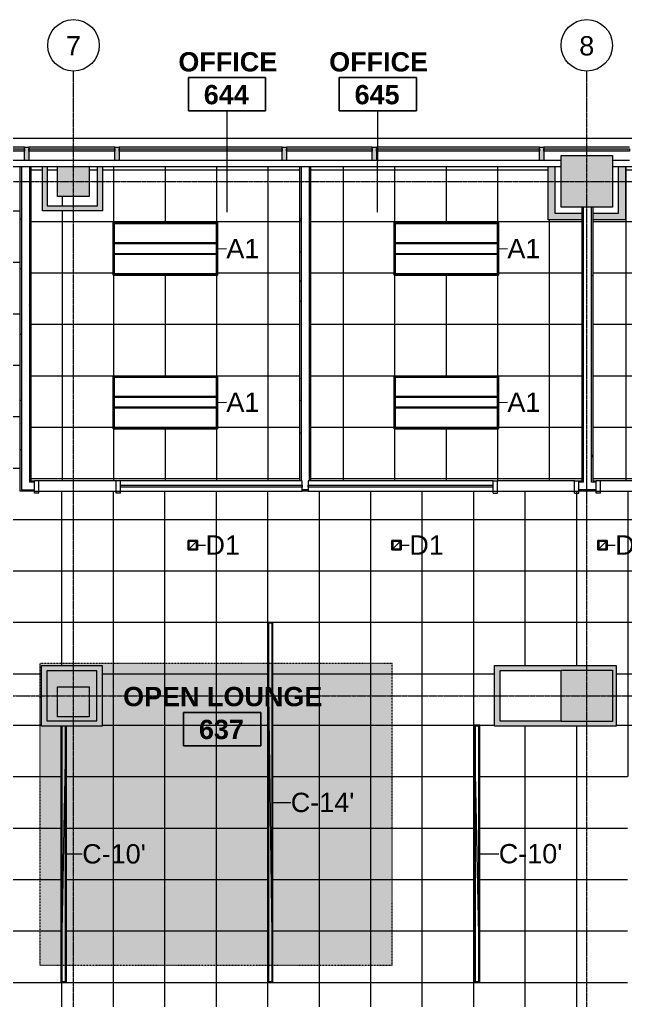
# Model space of a CAD drawing. Header units: inches. Extents: x 2468 to 5383, y -426 to 1376.
# Drawn here: x 3947.7 to 4230, y 918 to 1375.6 of the extents above; entities that cross this region are included whole.
import ezdxf

# ---------------------------------------------------------------- set-up
doc = ezdxf.new("R2010")
doc.units = ezdxf.units.IN
doc.header["$MEASUREMENT"] = 0
doc.linetypes.add('Dash 1_32_', pattern=[0.0625, 0.03125, -0.03125])
doc.linetypes.add('Grid Line 1_2_', pattern=[0.875, 0.5, -0.125, 0.125, -0.125])
for name, color, linetype, lineweight in [('A-AREA-IDEN', 2, 'Continuous', 9), ('A-CLNG', 13, 'Continuous', 13), ('A-CLNG-PATT', 13, 'Continuous', 13), ('A-DETL', 90, 'Continuous', 9), ('A-DETL-GENF', 92, 'Continuous', 9), ('A-DOOR', 31, 'Continuous', 13), ('A-DOOR-FRAM', 31, 'Continuous', 20), ('A-GLAZ-CURT', 52, 'Continuous', 9), ('A-GLAZ-CWMG', 51, 'Continuous', 13), ('A-WALL', 113, 'Continuous', 13), ('A-WALL-PATT', 111, 'Continuous', 13), ('E-LITE-EQPM', 33, 'Continuous', 9), ('E-LITE-EQPM-IDEN', 33, 'Continuous', 9), ('I-WALL', 2, 'Continuous', 13), ('S-COLS', 52, 'Continuous', 13), ('S-GRID', 1, 'Continuous', 9), ('S-GRID-IDEN', 1, 'Continuous', 9)]:
    doc.layers.add(name, color=color, linetype=linetype, lineweight=lineweight)
doc.styles.add('Arial_1', font='arial.ttf', dxfattribs={"height": 9})
doc.styles.add('Swis721 Lt BT', font='swissl.ttf', dxfattribs={"height": 9})
doc.styles.add('Swis721 Lt BT_B', font='', dxfattribs={"height": 9})
doc.styles.get('Swis721 Lt BT_B').set_extended_font_data('Swis721 Lt BT', bold=True)
pattern_1 = [(0, (0, 0), (30.72, 7.68), [1.267, -21.773, 1.267, -21.773, -122.88]), (0, (0, 0), (30.72, 7.68), [-46.08, 1.267, -44.813, 1.267, -21.773, -53.76]), (0, (0, 0), (30.72, 7.68), [-115.2, 1.267, -14.093, 1.267, -37.133]), (120, (11.52, 3.84), (-22.011075, 22.7643), [1.267, -21.773, 1.267, -21.773, -122.88]), (120, (11.52, 3.84), (-22.011075, 22.7643), [-46.08, 1.267, -44.813, 1.267, -21.773, -53.76]), (120, (11.52, 3.84), (-22.011075, 22.7643), [-115.2, 1.267, -14.093, 1.267, -37.133]), (240, (15.36, 19.2), (-8.708925, -30.4443), [1.267, -21.773, 1.267, -21.773, -122.88]), (240, (15.36, 19.2), (-8.708925, -30.4443), [-46.08, 1.267, -44.813, 1.267, -21.773, -53.76]), (240, (15.36, 19.2), (-8.708925, -30.4443), [-115.2, 1.267, -14.093, 1.267, -37.133])]

# ---------------------------------------------------------------- blocks, each defined once
blk = doc.blocks.new('Concrete-Rectangular-Column - 14_ x 14_-4901127-6TH FLOOR RCP')
at = {"layer": 'S-COLS', "lineweight": 9}
blk.add_hatch(color=7, dxfattribs=at).paths.add_polyline_path([(-7, -7.375), (7, -7.375), (7, 7.375), (-7, 7.375)], flags=0)
at = {"layer": 'S-COLS', "color": 8, "lineweight": 20}
for p, q in [((-7, 7.375), (7, 7.375)), ((-7, -7.375), (-7, 7.375)), ((7, 7.375), (7, -7.375)), ((7, -7.375), (-7, -7.375))]:
    blk.add_line(p, q, dxfattribs=at)
blk = doc.blocks.new('Concrete-Rectangular-Column - 24 x 24-4901126-6TH FLOOR RCP')
at = {"layer": 'S-COLS', "lineweight": 9}
blk.add_hatch(color=7, dxfattribs=at).paths.add_polyline_path([(-12, -12), (12, -12), (12, 12), (-12, 12), (-12, -10.83)], flags=0)
at = {"layer": 'S-COLS', "color": 8, "lineweight": 20}
for p, q in [((-12, 12), (12, 12)), ((-12, -12), (-12, 12)), ((12, 12), (12, -12)), ((12, -12), (-12, -12))]:
    blk.add_line(p, q, dxfattribs=at)
blk = doc.blocks.new('Single Flush - OTJ_SOLIDFLUSH_ALUM-6376845-6TH FLOOR RCP')
at = {"layer": 'A-DOOR-FRAM'}
for p, q in [((-20, 3.3125), (-20, -2.4375)), ((-20, 3.3125), (-18, 3.3125)), ((-18, 3.3125), (-18, -2.4375)), ((18.000004, 3.3125), (18.000004, -2.4375)), ((18.000004, 3.3125), (20.000004, 3.3125)), ((20.000004, 3.3125), (20.000004, -2.4375)), ((-20, -2.4375), (-18, -2.4375)), ((18.000004, -2.4375), (20.000004, -2.4375))]:
    blk.add_line(p, q, dxfattribs=at)
blk = doc.blocks.new('Single Flush - OTJ_SOLIDFLUSH_ALUM-6376844-6TH FLOOR RCP')
at = {"layer": 'A-DOOR-FRAM'}
for p, q in [((-20, -3.3125), (-20, 2.4375)), ((-20, 2.4375), (-18, 2.4375)), ((-18, -3.3125), (-18, 2.4375)), ((18.000004, -3.3125), (18.000004, 2.4375)), ((18.000004, 2.4375), (20.000004, 2.4375)), ((20.000004, -3.3125), (20.000004, 2.4375)), ((-20, -3.3125), (-18, -3.3125)), ((18.000004, -3.3125), (20.000004, -3.3125))]:
    blk.add_line(p, q, dxfattribs=at)
blk = doc.blocks.new('System Panel - Glazed-6291202-6TH FLOOR RCP')
at = {"layer": 'A-GLAZ-CURT', "lineweight": 13}
for p, q in [((-43.13, 0.5), (43.13, 0.5)), ((43.13, 0.5), (43.13, -0.5)), ((43.13, -0.5), (-43.13, -0.5))]:
    blk.add_line(p, q, dxfattribs=at)
blk = doc.blocks.new('System Panel - Glazed-6291213-6TH FLOOR RCP')
at = {"layer": 'A-GLAZ-CURT', "lineweight": 13}
for p, q in [((-42.38, 0.5), (42.38, 0.5)), ((42.38, 0.5), (42.38, -0.5)), ((42.38, -0.5), (-42.38, -0.5))]:
    blk.add_line(p, q, dxfattribs=at)
blk = doc.blocks.new('System Panel - Glazed-5927131-6TH FLOOR RCP')
at = {"layer": 'A-GLAZ-CURT'}
blk.add_hatch(color=7, dxfattribs=at).paths.add_polyline_path([(38, 0.5), (-38, 0.5), (-38, -0.5), (38, -0.5)], flags=0)
at = {"layer": 'A-GLAZ-CURT', "color": 8, "lineweight": 20}
for p, q in [((-38, -0.5), (-38, 0.5)), ((-38, 0.5), (38, 0.5)), ((38, 0.5), (38, -0.5)), ((38, -0.5), (-38, -0.5))]:
    blk.add_line(p, q, dxfattribs=at)
blk = doc.blocks.new('System Panel - Glazed-5927134-6TH FLOOR RCP')
at = {"layer": 'A-GLAZ-CURT'}
blk.add_hatch(color=7, dxfattribs=at).paths.add_polyline_path([(-20, 0.5), (-20, -0.5), (20, -0.5), (20, 0.5), (-20, 0.5)], flags=0)
at = {"layer": 'A-GLAZ-CURT', "color": 8, "lineweight": 20}
for p, q in [((-20, -0.5), (-20, 0.5)), ((-20, 0.5), (20, 0.5)), ((20, 0.5), (20, -0.5)), ((20, -0.5), (-20, -0.5))]:
    blk.add_line(p, q, dxfattribs=at)
blk = doc.blocks.new('System Panel - Glazed-5927133-6TH FLOOR RCP')
at = {"layer": 'A-GLAZ-CURT'}
blk.add_hatch(color=7, dxfattribs=at).paths.add_polyline_path([(-38, 0.5), (-38, -0.5), (38, -0.5), (38, 0.5)], flags=0)
at = {"layer": 'A-GLAZ-CURT', "color": 8, "lineweight": 20}
for p, q in [((-38, -0.5), (-38, 0.5)), ((-38, 0.5), (38, 0.5)), ((38, 0.5), (38, -0.5)), ((38, -0.5), (-38, -0.5))]:
    blk.add_line(p, q, dxfattribs=at)
blk = doc.blocks.new('System Panel - Glazed-5927132-6TH FLOOR RCP')
at = {"layer": 'A-GLAZ-CURT'}
blk.add_hatch(color=7, dxfattribs=at).paths.add_polyline_path([(-20, 0.5), (-20, -0.5), (20, -0.5), (20, 0.5)], flags=0)
at = {"layer": 'A-GLAZ-CURT', "color": 8, "lineweight": 20}
for p, q in [((-20, -0.5), (-20, 0.5)), ((-20, 0.5), (20, 0.5)), ((20, 0.5), (20, -0.5)), ((20, -0.5), (-20, -0.5))]:
    blk.add_line(p, q, dxfattribs=at)
blk = doc.blocks.new('Rectangular Mullion - 2_ x 6_ rectangular-5927116-6TH FLOOR RCP')
at = {"layer": 'A-GLAZ-CWMG', "lineweight": 9}
blk.add_hatch(color=7, dxfattribs=at).paths.add_polyline_path([(-1, 1.375), (1, 1.375), (1, -4.875), (-1, -4.875), (-1, 0.5)], flags=0)
at = {"layer": 'A-GLAZ-CWMG', "color": 8, "lineweight": 20}
for p, q in [((1, 1.375), (-1, 1.375)), ((-1, 1.375), (-1, -4.875)), ((1, -4.875), (1, 1.375)), ((-1, -4.875), (1, -4.875))]:
    blk.add_line(p, q, dxfattribs=at)
blk = doc.blocks.new('Rectangular Mullion - 2_ x 6_ rectangular-5911031-6TH FLOOR RCP')
at = {"layer": 'A-GLAZ-CWMG', "lineweight": 9}
for p, q in [((3110, 1316.13), (3034, 1316.13)), ((3110, 1309.88), (3034, 1309.88))]:
    blk.add_line(p, q, dxfattribs=at)
blk = doc.blocks.new('Rectangular Mullion - 2_ x 6_ rectangular-5911034-6TH FLOOR RCP')
at = {"layer": 'A-GLAZ-CWMG', "lineweight": 9}
for p, q in [((3152, 1316.13), (3112, 1316.13)), ((3152, 1309.88), (3112, 1309.88))]:
    blk.add_line(p, q, dxfattribs=at)
blk = doc.blocks.new('Rectangular Mullion - 2_ x 6_ rectangular-V24-6TH FLOOR RCP')
at = {"layer": 'A-GLAZ-CWMG', "lineweight": 9}
for p, q in [((3230, 1316.13), (3154, 1316.13)), ((3230, 1309.88), (3154, 1309.88))]:
    blk.add_line(p, q, dxfattribs=at)
blk = doc.blocks.new('Rectangular Mullion - 2_ x 6_ rectangular-V25-6TH FLOOR RCP')
at = {"layer": 'A-GLAZ-CWMG', "lineweight": 9}
for p, q in [((4232, 1316.13), (4192, 1316.13)), ((4200, 1309.88), (4192, 1309.88)), ((4232, 1309.88), (4224, 1309.88))]:
    blk.add_line(p, q, dxfattribs=at)
blk = doc.blocks.new('L-Recessed-Axis-Plano - 2 X 4-4550867-6TH FLOOR RCP')
at = {"layer": 'E-LITE-EQPM'}
for p, q in [((24.31, 12.28), (-24.31, 12.28)), ((-24.31, 12.28), (-24.31, -12.28)), ((23.91, 11.87), (-23.91, 11.87)), ((-23.91, 11.87), (-23.91, -11.88)), ((-23.87, -11.56), (-23.87, 11.56)), ((-23.87, 11.56), (23.88, 11.56)), ((23.88, 11.56), (23.88, -11.56)), ((23.91, -11.88), (23.91, 11.87)), ((24.31, -12.28), (24.31, 12.28)), ((-23.87, 2.74), (23.88, 2.74)), ((23.88, 2.51), (-23.87, 2.51)), ((-23.87, 2.3), (23.88, 2.3)), ((-23.87, -2.3), (23.88, -2.3)), ((-23.87, -2.51), (23.88, -2.51)), ((-23.87, -2.74), (23.88, -2.74)), ((-24.31, -12.28), (24.31, -12.28)), ((-23.91, -11.88), (23.91, -11.88)), ((23.88, -11.56), (-23.87, -11.56))]:
    blk.add_line(p, q, dxfattribs=at)
blk = doc.blocks.new('L-Recessed Square Downlight - 4_-4552743-6TH FLOOR RCP')
at = {"layer": 'E-LITE-EQPM'}
for p, q in [((-2.1875, -2.1875), (-2.1875, 2.1875)), ((-2.1875, 2.1875), (2.1875, 2.1875)), ((-2.1875, 2.1875), (2.1875, -2.1875)), ((2.1875, 2.1875), (-2.1875, 2.1875)), ((-2.1875, 2.1875), (-2.1875, -2.1875)), ((-1.75, -1.75), (-1.75, 1.75)), ((-1.75, 1.75), (1.75, 1.75)), ((1.75, 1.75), (1.75, -1.75)), ((2.1875, 2.1875), (2.1875, -2.1875)), ((2.1875, -2.1875), (2.1875, 2.1875)), ((2.1875, -2.1875), (-2.1875, -2.1875)), ((-2.1875, -2.1875), (2.1875, -2.1875)), ((1.75, -1.75), (-1.75, -1.75))]:
    blk.add_line(p, q, dxfattribs=at)
blk = doc.blocks.new('RECESSED_Cooper_NeoRay_Straight_Narrow_22DR - Recessed_Cooper_NeoRay_Straight_Narrow_14_-6338507-6TH FLOOR RCP')
at = {"layer": 'E-LITE-EQPM'}
for p, q in [((1.19, 84), (-1.19, -84)), ((-1.19, -84), (-1.19, 84)), ((-1.19, 84), (1.19, 84)), ((-1.19, 84), (1.19, 84)), ((-1.19, 83.75), (-1.19, 84)), ((1.19, 83.75), (-1.19, 83.75)), ((-1.19, 83.75), (-0.84, 83.75)), ((-1.19, 83.75), (-1.19, -83.75)), ((-0.84, 83.75), (0.84, 83.75)), ((-0.84, 83.75), (-0.84, -83.75)), ((-0.84, -83.75), (-0.84, 83.75)), ((0.84, -83.75), (0.84, 83.75)), ((0.84, 83.75), (1.19, 83.75)), ((0.84, 83.75), (0.84, -83.75)), ((1.19, 84), (1.19, -84)), ((1.19, 84), (1.19, 83.75)), ((1.19, 83.75), (1.19, -83.75)), ((-0.84, -83.75), (-1.19, -83.75)), ((-1.19, -83.75), (1.19, -83.75)), ((-1.19, -83.75), (-1.19, -84)), ((1.19, -84), (-1.19, -84)), ((1.19, -84), (-1.19, -84)), ((0.84, -83.75), (-0.84, -83.75)), ((1.19, -83.75), (0.84, -83.75)), ((1.19, -84), (1.19, -83.75))]:
    blk.add_line(p, q, dxfattribs=at)
blk = doc.blocks.new('RECESSED_Cooper_NeoRay_Straight_Narrow_22DR - Recessed_Cooper_NeoRay_Straight_Narrow_10_-6339294-6TH FLOOR RCP')
at = {"layer": 'E-LITE-EQPM'}
for p, q in [((-1.19, 59.63), (-1.19, -60)), ((-1.19, 59.63), (-1.19, -59.75)), ((1.19, -60), (-1.18, 59.63)), ((-0.84, 59.63), (-0.84, -59.75)), ((-0.84, -59.75), (-0.84, 59.63)), ((0.84, -59.75), (0.84, 59.63)), ((0.84, 59.63), (0.84, -59.75)), ((1.19, -60), (1.19, 59.63)), ((1.19, 59.63), (1.19, -59.75)), ((-1.19, -59.75), (1.19, -59.75)), ((-1.19, -60), (-1.19, -59.75)), ((-0.84, -59.75), (-1.19, -59.75)), ((-1.19, -60), (1.19, -60)), ((1.19, -60), (-1.19, -60)), ((0.84, -59.75), (-0.84, -59.75)), ((1.19, -59.75), (0.84, -59.75)), ((1.19, -59.75), (1.19, -60))]:
    blk.add_line(p, q, dxfattribs=at)
blk = doc.blocks.new('RECESSED_Cooper_NeoRay_Straight_Narrow_22DR - Recessed_Cooper_NeoRay_Straight_Narrow_10_-V28-6TH FLOOR RCP')
at = {"layer": 'E-LITE-EQPM'}
for p, q in [((1.19, 60), (-1.19, -60)), ((-1.19, -60), (-1.19, 60)), ((-1.19, 60), (1.19, 60)), ((-1.19, 60), (1.19, 60)), ((-1.19, 59.75), (-1.19, 60)), ((1.19, 59.75), (-1.19, 59.75)), ((-1.19, 59.75), (-0.84, 59.75)), ((-1.19, 59.75), (-1.19, -59.75)), ((-0.84, 59.75), (0.84, 59.75)), ((-0.84, 59.75), (-0.84, -59.75)), ((-0.84, -59.75), (-0.84, 59.75)), ((0.84, -59.75), (0.84, 59.75)), ((0.84, 59.75), (1.19, 59.75)), ((0.84, 59.75), (0.84, -59.75)), ((1.19, 60), (1.19, -60)), ((1.19, 60), (1.19, 59.75)), ((1.19, 59.75), (1.19, -59.75)), ((-0.84, -59.75), (-1.19, -59.75)), ((-1.19, -59.75), (1.19, -59.75)), ((-1.19, -59.75), (-1.19, -60)), ((1.19, -60), (-1.19, -60)), ((1.19, -60), (-1.19, -60)), ((0.84, -59.75), (-0.84, -59.75)), ((1.19, -59.75), (0.84, -59.75)), ((1.19, -60), (1.19, -59.75))]:
    blk.add_line(p, q, dxfattribs=at)
blk = doc.blocks.new('Room Tag - Room Name and Number-3379422-6TH FLOOR RCP')
at = {"layer": 'A-AREA-IDEN'}
for p, q in [((-0.1881, -0.1636), (-0.1881, -0.0018)), ((-0.1881, -0.0018), (0.1869, -0.0018)), ((0.1869, -0.0018), (-0.1881, -0.0018)), ((-0.1881, -0.0018), (-0.1881, -0.1636)), ((0.1869, -0.0018), (0.1869, -0.1636)), ((0.1869, -0.1636), (0.1869, -0.0018)), ((0.1869, -0.1636), (-0.1881, -0.1636)), ((-0.1881, -0.1636), (0.1869, -0.1636))]:
    blk.add_line(p, q, dxfattribs=at)
blk = doc.blocks.new('Grid - Grid Head - Circle-50561-6TH FLOOR RCP')
at = {"layer": 'S-GRID-IDEN'}
blk.add_circle((0, 0), 0.125, dxfattribs=at)

msp = doc.modelspace()

# ---------------------------------------------------------------- hatches: boundary and pattern name
at = {"layer": 'A-CLNG-PATT'}
h = msp.add_hatch(dxfattribs=at)
h.set_pattern_fill('FP_25', color=256, style=0, pattern_type=2)
h.set_pattern_definition([(0, (4255.338, 926.38), (0, -24), []), (270, (4255.338, 926.38), (-24, -1e-15), [])])
h.paths.add_polyline_path([(3243.55, 520.25), (4735.94, 520.29), (4721.58, 563.24), (4526.69, 563.28), (4526.69, 566.17), (4465.75, 566.17), (4465.75, 565.98), (4438, 565.98), (4438, 566.17), (4225.75, 566.17), (4225.75, 565.98), (4169, 565.98), (4169, 566.17), (4124.87, 566.18), (4124.87, 566.38), (3986.25, 566.38), (3986.25, 565.87), (3957.75, 565.87), (3957.75, 566.38), (3746, 566.38), (3746, 565.87), (3717.75, 565.87), (3717.75, 566.38), (3600, 566.38), (3600, 712.12), (3542, 712.12), (3542, 566.38), (3228.13, 566.38), (3237.67, 537.85)], flags=0)
h.paths.add_polyline_path([(4054.03, 551.97), (4049.65, 551.97), (4049.65, 556.35), (4054.03, 556.35), (4054.03, 552.41)], flags=0)
h.paths.add_polyline_path([(4242.09, 551.97), (4241.65, 551.97), (4241.65, 556.35), (4246.03, 556.35), (4246.03, 551.97), (4245.59, 551.97)], flags=0)
h.paths.add_polyline_path([(4699.09, 551.97), (4698.65, 551.97), (4698.65, 556.35), (4703.03, 556.35), (4703.03, 551.97), (4702.59, 551.97)], flags=0)
h.paths.add_polyline_path([(4337.65, 551.97), (4337.65, 556.35), (4342.03, 556.35), (4342.03, 551.97), (4338.09, 551.97)], flags=0)
h.paths.add_polyline_path([(4434.09, 551.97), (4433.65, 551.97), (4433.65, 556.35), (4438.03, 556.35), (4438.03, 551.97), (4437.59, 551.97)], flags=0)
h.paths.add_polyline_path([(3286.1, 551.97), (3281.73, 551.97), (3281.73, 556.35), (3286.1, 556.35), (3286.1, 552.41)], flags=0)
h.paths.add_polyline_path([(4510.09, 551.97), (4506.15, 551.97), (4506.15, 556.35), (4510.53, 556.35), (4510.53, 551.97)], flags=0)
h.paths.add_polyline_path([(3478.1, 551.97), (3473.73, 551.97), (3473.73, 556.35), (3478.1, 556.35), (3478.1, 552.41)], flags=0)
h.paths.add_polyline_path([(3669.67, 551.97), (3665.73, 551.97), (3665.73, 556.35), (3670.1, 556.35), (3670.1, 551.97)], flags=0)
h.paths.add_polyline_path([(3762.58, 551.97), (3762.14, 551.97), (3762.14, 556.35), (3766.52, 556.35), (3766.52, 551.97), (3766.08, 551.97)], flags=0)
h.paths.add_polyline_path([(4149.09, 551.97), (4145.15, 551.97), (4145.15, 556.35), (4149.53, 556.35), (4149.53, 551.97)], flags=0)
h.paths.add_polyline_path([(3861.67, 551.97), (3857.73, 551.97), (3857.73, 556.35), (3862.1, 556.35), (3862.1, 551.97)], flags=0)
h.paths.add_polyline_path([(3953.73, 551.97), (3953.73, 556.35), (3958.1, 556.35), (3958.1, 551.97), (3954.17, 551.97)], flags=0)
h.paths.add_polyline_path([(3377.97, 551.97), (3377.97, 556.35), (3382.34, 556.35), (3382.34, 551.97), (3378.41, 551.97)], flags=0)
h.paths.add_polyline_path([(3568.81, 551.97), (3568.81, 556.35), (3573.18, 556.35), (3573.18, 551.97), (3569.02, 551.97)], flags=0)
h.paths.add_polyline_path([(4602.17, 551.97), (4601.73, 551.97), (4601.73, 556.35), (4606.1, 556.35), (4606.1, 551.97), (4605.67, 551.97)], flags=0)
h.paths.add_polyline_path([(4225.75, 570.17), (4438, 570.17), (4438, 594.25), (4465.75, 594.25), (4465.75, 570.17), (4526.69, 570.17), (4526.69, 1062.25), (4551.97, 1070.7), (4523.63, 1155.52), (3947.94, 1155.52), (3947.94, 1307.13), (3871.95, 1307.13), (3871.95, 897.23), (3872.37, 898.62), (4012.67, 898.62), (3989.35, 897.23), (4013.5, 897.26), (4013.5, 898.25), (4124.5, 898.25), (4124.5, 897.25), (4122.25, 897.23), (4122.25, 897.13), (4124.87, 897.13), (4124.87, 898.25), (4125.87, 898.25), (4125.87, 829.63), (4124.87, 829.63), (4124.87, 570.17), (4169, 570.17), (4169, 594.25), (4225.75, 594.25), (4225.75, 580.12)], flags=0)
h.paths.add_polyline_path([(4329.44, 590.51), (4327.06, 590.51), (4327.06, 782.51), (4329.44, 782.51), (4329.44, 664.66)], flags=0)
h.paths.add_polyline_path([(3573.18, 599.99), (3568.81, 599.99), (3568.81, 604.37), (3573.18, 604.37), (3573.18, 600.43)], flags=0)
h.paths.add_polyline_path([(4149.53, 624.19), (4145.15, 624.19), (4145.15, 628.57), (4149.53, 628.57), (4149.53, 624.63)], flags=0)
h.paths.add_polyline_path([(4509.53, 624.19), (4505.15, 624.19), (4505.15, 628.57), (4509.53, 628.57), (4509.53, 624.63)], flags=0)
h.paths.add_polyline_path([(4231.06, 638.51), (4231.06, 782.51), (4233.44, 782.51), (4233.44, 638.51)], flags=0)
h.paths.add_polyline_path([(4423.44, 638.51), (4421.06, 638.51), (4421.06, 782.51), (4423.44, 782.51), (4423.44, 664.66)], flags=0)
h.paths.add_polyline_path([(3572.74, 673.19), (3568.81, 673.19), (3568.81, 677.57), (3573.18, 677.57), (3573.18, 673.19)], flags=0)
h.paths.add_polyline_path([(4149.53, 720.19), (4145.15, 720.19), (4145.15, 724.57), (4149.53, 724.57), (4149.53, 720.63)], flags=0)
h.paths.add_polyline_path([(4509.53, 720.19), (4505.15, 720.19), (4505.15, 724.57), (4509.53, 724.57), (4509.53, 720.63)], flags=0)
h.paths.add_polyline_path([(4327.06, 796.62), (4229.25, 796.62), (4229.25, 811.38), (4225, 811.38), (4225, 810.38), (4224, 810.38), (4224, 808.12), (4181.55, 808.12), (4181.55, 832.12), (4224, 832.12), (4224, 828.38), (4225, 828.38), (4225, 827.38), (4229.25, 827.38), (4229.25, 844.1), (4434, 844.1), (4434, 827.38), (4439, 827.38), (4439, 828.38), (4440, 828.38), (4440, 830.12), (4464, 830.12), (4464, 806.12), (4440, 806.12), (4440, 810.38), (4439, 810.38), (4439, 811.38), (4434, 811.38), (4434, 796.62), (4329.44, 796.62)], flags=0)
h.paths.add_polyline_path([(4183.8, 810.37), (4200, 810.37), (4200, 829.87), (4183.8, 829.87), (4183.8, 826.68)], flags=0)
h.paths.add_polyline_path([(4149.53, 816.19), (4145.15, 816.19), (4145.15, 820.57), (4149.53, 820.57), (4149.53, 816.63)], flags=0)
h.paths.add_polyline_path([(4509.09, 816.19), (4505.15, 816.19), (4505.15, 820.57), (4509.53, 820.57), (4509.53, 816.19)], flags=0)
h.paths.add_polyline_path([(4340.6, 845.43), (4267.67, 845.43), (4267.49, 845.5), (4267.42, 845.68), (4267.42, 852.93), (4267.49, 853.1), (4267.67, 853.18), (4395.23, 853.17), (4395.34, 853.1), (4395.42, 852.93), (4395.42, 845.68), (4395.34, 845.5), (4395.17, 845.43), (4349.81, 845.43)], flags=0)
h.paths.add_polyline_path([(4231.06, 854.51), (4231.06, 1022.51), (4233.44, 1022.51), (4233.44, 854.51)], flags=0)
h.paths.add_polyline_path([(4423.44, 854.51), (4421.06, 854.51), (4421.06, 1022.51), (4423.44, 1022.51), (4423.44, 854.88)], flags=0)
h.paths.add_polyline_path([(4327.06, 854.51), (4327.06, 1094.51), (4329.44, 1094.51), (4329.44, 854.51)], flags=0)
h.paths.add_polyline_path([(4509.09, 912.19), (4505.15, 912.19), (4505.15, 916.57), (4509.53, 916.57), (4509.53, 912.19)], flags=0)
h.paths.add_polyline_path([(3966.96, 926.38), (3966.96, 1046), (3957.88, 1046), (3957.88, 1074.25), (3986.12, 1074.25), (3986.12, 1046), (3969.34, 1046), (3969.34, 926.38)], flags=0)
h.paths.add_polyline_path([(4159.71, 926.38), (4159.71, 1046.38), (4162.09, 1046.38), (4162.09, 926.38)], flags=0)
h.paths.add_polyline_path([(4065.71, 926.38), (4063.34, 926.38), (4063.34, 1094.38), (4065.71, 1094.38), (4065.71, 934.5)], flags=0)
h.paths.add_polyline_path([(3906.59, 936.19), (3906.15, 936.19), (3906.15, 940.57), (3910.53, 940.57), (3910.53, 936.19), (3910.09, 936.19)], flags=0)
h.paths.add_polyline_path([(4509.09, 1008.19), (4505.15, 1008.19), (4505.15, 1012.57), (4509.53, 1012.57), (4509.53, 1008.19)], flags=0)
h.paths.add_polyline_path([(3906.15, 1032.19), (3906.15, 1036.57), (3910.53, 1036.57), (3910.53, 1032.19), (3906.59, 1032.19)], flags=0)
h.paths.add_polyline_path([(4465.75, 1045.98), (4438, 1045.98), (4438, 1074.25), (4465.75, 1074.25), (4465.75, 1048.48)], flags=0)
h.paths.add_polyline_path([(4197.48, 1045.98), (4169, 1045.98), (4169, 1074.25), (4225.75, 1074.25), (4225.75, 1045.98), (4223.25, 1045.98)], flags=0)
h.paths.add_polyline_path([(3906.15, 1128.19), (3906.15, 1132.57), (3910.53, 1132.57), (3910.53, 1128.19), (3906.59, 1128.19)], flags=0)
h.paths.add_polyline_path([(4030.09, 1128.19), (4026.15, 1128.19), (4026.15, 1132.57), (4030.53, 1132.57), (4030.53, 1128.19)], flags=0)
h.paths.add_polyline_path([(4121.15, 1128.19), (4121.15, 1132.57), (4125.53, 1132.57), (4125.53, 1128.19), (4121.59, 1128.19)], flags=0)
h.paths.add_polyline_path([(4221.09, 1128.19), (4217.15, 1128.19), (4217.15, 1132.57), (4221.53, 1132.57), (4221.53, 1128.19)], flags=0)
h.paths.add_polyline_path([(4317.09, 1128.19), (4313.15, 1128.19), (4313.15, 1132.57), (4317.53, 1132.57), (4317.53, 1128.19)], flags=0)
h.paths.add_polyline_path([(4409.15, 1128.19), (4409.15, 1132.57), (4413.53, 1132.57), (4413.53, 1128.19), (4409.59, 1128.19)], flags=0)
h.paths.add_polyline_path([(4504.6, 1128.48), (4504.16, 1128.48), (4504.16, 1132.85), (4508.54, 1132.85), (4508.54, 1128.48), (4506.97, 1128.48)], flags=0)
h.paths.add_polyline_path([(3906.15, 1224.19), (3906.15, 1228.57), (3910.53, 1228.57), (3910.53, 1224.19), (3906.59, 1224.19)], flags=0)
h = msp.add_hatch(dxfattribs=at)
h.set_pattern_fill('FP_15', color=256, style=0, pattern_type=2)
h.set_pattern_definition([(90, (4015.558, 1233.417), (24, -1e-15), []), (0, (4015.558, 1233.417), (0, -24), [])])
h.paths.add_polyline_path([(4078.3, 1160.39), (4078.3, 1307.13), (3986.25, 1307.13), (3986.25, 1286.38), (3958.25, 1286.38), (3958.25, 1307.13), (3952.81, 1307.13), (3952.81, 1160.39), (4039.87, 1160.39)], flags=0)
h.paths.add_polyline_path([(3991.25, 1184.72), (3991.25, 1209.28), (4039.87, 1209.28), (4039.87, 1184.72), (4018.19, 1184.72)], flags=0)
h.paths.add_polyline_path([(3991.25, 1256.4), (3991.25, 1280.96), (4039.87, 1280.96), (4039.87, 1256.4), (4018.19, 1256.4)], flags=0)
h.paths.add_polyline_path([(3960.5, 1288.63), (3984, 1288.63), (3984, 1307.13), (3960.5, 1307.13), (3960.5, 1296.98)], flags=0)
h.paths.add_polyline_path([(3980.12, 1293.13), (3965.37, 1293.13), (3965.37, 1307.13), (3980.12, 1307.13), (3980.12, 1298.72)], flags=0)
h = msp.add_hatch(dxfattribs=at)
h.set_pattern_fill('FP_16', color=256, style=0, pattern_type=2)
h.set_pattern_definition([(90, (4146.545, 1233.417), (24, -1e-15), []), (0, (4146.545, 1233.417), (0, -24), [])])
h.paths.add_polyline_path([(4208.35, 1160.39), (4209.91, 1160.39), (4209.91, 1282.12), (4194, 1282.12), (4194, 1307.13), (4083.18, 1307.13), (4083.18, 1160.39), (4170.86, 1160.39)], flags=0)
h.paths.add_polyline_path([(4128.73, 1184.72), (4122.23, 1184.72), (4122.23, 1209.28), (4170.86, 1209.28), (4170.86, 1184.72), (4165.58, 1184.72)], flags=0)
h.paths.add_polyline_path([(4159.87, 1256.4), (4122.23, 1256.4), (4122.23, 1280.96), (4170.86, 1280.96), (4170.86, 1256.4), (4165.58, 1256.4)], flags=0)
h = msp.add_hatch(dxfattribs=at)
h.set_pattern_fill('FP_17', color=256, style=0, pattern_type=2)
h.set_pattern_definition([(90, (4278.356, 1233.417), (24, -1e-15), []), (0, (4278.356, 1233.417), (0, -24), [])])
h.paths.add_polyline_path([(4312.96, 1160.39), (4341.93, 1160.39), (4341.93, 1307.13), (4230, 1307.13), (4230, 1282.12), (4214.79, 1282.12), (4214.79, 1160.39), (4294.35, 1160.39)], flags=0)
h.paths.add_polyline_path([(4302.67, 1184.72), (4254.04, 1184.72), (4254.04, 1209.28), (4302.67, 1209.28), (4302.67, 1193.04)], flags=0)
h.paths.add_polyline_path([(4254.04, 1256.4), (4254.04, 1280.96), (4302.67, 1280.96), (4302.67, 1256.4)], flags=0)
at = {"layer": 'A-DETL-GENF'}
h = msp.add_hatch(color=7, dxfattribs=at)
h.paths.add_polyline_path([(3967.06, 934.5), (4121.25, 934.5), (4121.25, 1075.25), (3957.13, 1075.25), (3957.13, 934.5), (3966.96, 934.5)], flags=0)
h.paths.add_polyline_path([(3957.88, 1046), (3957.88, 1074.25), (3986.12, 1074.25), (3986.12, 1046), (3960.38, 1046)], flags=0)
h.paths.add_polyline_path([(3960.38, 1048.5), (3983.62, 1048.5), (3983.62, 1071.75), (3960.38, 1071.75)], flags=0)
h.paths.add_polyline_path([(3980.12, 1050.25), (3965.37, 1050.25), (3965.37, 1064.25), (3980.12, 1064.25)], flags=0)
at = {"layer": 'A-WALL-PATT', "lineweight": 9}
h = msp.add_hatch(dxfattribs=at)
h.set_pattern_fill('FP_1', color=256, style=0, pattern_type=2)
h.set_pattern_definition(pattern_1)
h.paths.add_polyline_path([(3947.94, 1155.52), (3948.56, 1155.52), (3948.56, 1307.13), (3947.94, 1307.13), (3947.94, 1159.77)], flags=0)
h = msp.add_hatch(dxfattribs=at)
h.set_pattern_fill('FP_1', color=256, style=0, pattern_type=2)
h.set_pattern_definition(pattern_1)
h.paths.add_polyline_path([(3952.19, 1159.77), (3952.81, 1159.77), (3952.81, 1307.13), (3952.19, 1307.13), (3952.19, 1160)], flags=0)
for points in [[(3960.5, 1288.63), (3960.5, 1307.13), (3958.25, 1307.13), (3958.25, 1288.63)], [(3986.25, 1286.38), (3986.25, 1307.13), (3984, 1307.13), (3984, 1286.38)], [(4194, 1282.12), (4197.12, 1282.12), (4197.12, 1307.13), (4194, 1307.13), (4194, 1297.26)], [(4226.87, 1285.24), (4230, 1285.24), (4230, 1307.13), (4226.87, 1307.13), (4226.87, 1285.46)], [(3984, 1286.38), (3984, 1288.63), (3958.25, 1288.63), (3958.25, 1286.38), (3983.29, 1286.38)], [(3980.12, 1071.75), (3986.12, 1071.75), (3986.12, 1074.25), (3957.88, 1074.25), (3957.88, 1071.75), (3976.53, 1071.75)], [(3960.38, 1046), (3960.38, 1071.75), (3957.88, 1071.75), (3957.88, 1046)], [(3986.12, 1048.5), (3986.12, 1071.75), (3983.62, 1071.75), (3983.62, 1048.5)], [(4188.68, 1071.75), (4200, 1071.75), (4200, 1072.12), (4223.25, 1072.12), (4223.25, 1074.25), (4169, 1074.25), (4169, 1071.75), (4181.83, 1071.75)], [(4171.5, 1045.98), (4171.5, 1071.75), (4169, 1071.75), (4169, 1045.98)], [(4225.75, 1045.98), (4225.75, 1074.25), (4223.25, 1074.25), (4223.25, 1072.12), (4224, 1072.12), (4224, 1048.12), (4223.25, 1048.12), (4223.25, 1045.98)], [(3966.96, 1046), (3986.12, 1046), (3986.12, 1048.5), (3960.38, 1048.5), (3960.41, 1046), (3965.37, 1046)], [(4223.25, 1045.98), (4223.25, 1048.12), (4200, 1048.12), (4200, 1048.48), (4171.5, 1048.48), (4171.5, 1045.98)]]:
    msp.add_hatch(color=7, dxfattribs=at).paths.add_polyline_path(points, flags=0)
h = msp.add_hatch(dxfattribs=at)
h.set_pattern_fill('FP_1', color=256, style=0, pattern_type=2)
h.set_pattern_definition(pattern_1)
h.paths.add_polyline_path([(4078.93, 1160.39), (4078.93, 1307.13), (4078.3, 1307.13), (4078.3, 1160.39)], flags=0)
h = msp.add_hatch(dxfattribs=at)
h.set_pattern_fill('FP_1', color=256, style=0, pattern_type=2)
h.set_pattern_definition(pattern_1)
h.paths.add_polyline_path([(4082.55, 1160.39), (4083.18, 1160.39), (4083.18, 1307.13), (4082.55, 1307.13), (4082.55, 1171.91)], flags=0)
h = msp.add_hatch(dxfattribs=at)
h.set_pattern_fill('FP_1', color=256, style=0, pattern_type=2)
h.set_pattern_definition(pattern_1)
h.paths.add_polyline_path([(4210.54, 1160.39), (4210.54, 1288.12), (4209.91, 1288.12), (4209.91, 1160.39)], flags=0)
h = msp.add_hatch(dxfattribs=at)
h.set_pattern_fill('FP_1', color=256, style=0, pattern_type=2)
h.set_pattern_definition(pattern_1)
h.paths.add_polyline_path([(4214.16, 1160.39), (4214.79, 1160.39), (4214.79, 1288.12), (4214.16, 1288.12), (4214.16, 1171.91)], flags=0)
h = msp.add_hatch(color=7, dxfattribs=at)
h.paths.add_polyline_path([(4224, 1282.12), (4230, 1282.12), (4230, 1285.24), (4214.79, 1285.24), (4214.79, 1282.12)], flags=0)
h.paths.add_polyline_path([(4200, 1282.12), (4209.91, 1282.12), (4209.89, 1285.24), (4197.12, 1285.24), (4197.12, 1282.12)], flags=0)
h = msp.add_hatch(dxfattribs=at)
h.set_pattern_fill('FP_1', color=256, style=0, pattern_type=2)
h.set_pattern_definition(pattern_1)
h.paths.add_polyline_path([(4523.63, 1155.52), (4523.42, 1156.14), (4506.35, 1156.14), (4506.35, 1155.52), (4523.42, 1155.52)], flags=0)
h.paths.add_polyline_path([(4342.61, 1155.52), (4346.11, 1155.52), (4346.11, 1156.14), (4342.61, 1156.14)], flags=0)
h.paths.add_polyline_path([(4210.54, 1155.52), (4216.35, 1155.52), (4216.35, 1156.14), (4208.35, 1156.14), (4208.35, 1155.52)], flags=0)
h.paths.add_polyline_path([(4079.4, 1155.52), (4082.08, 1155.52), (4082.08, 1156.14), (4079.4, 1156.14)], flags=0)
h.paths.add_polyline_path([(3949.64, 1155.52), (3954.63, 1155.56), (3954.63, 1156.14), (3948.56, 1156.14), (3948.56, 1155.52)], flags=0)

# ---------------------------------------------------------------- linework, layer by layer
at = {"layer": 'A-AREA-IDEN'}
for p, q in [((4044.4, 1285.68), (4044.4, 1332.97)), ((4114.5, 1285.68), (4114.69, 1332.97))]:
    msp.add_line(p, q, dxfattribs=at)
at = {"layer": 'A-CLNG'}
for p, q in [((4039.87, 1280.96), (3991.25, 1280.96)), ((3991.25, 1280.96), (3991.25, 1256.4)), ((4039.87, 1256.4), (4039.87, 1280.96)), ((4170.86, 1280.96), (4122.23, 1280.96)), ((4122.23, 1280.96), (4122.23, 1256.4)), ((4170.86, 1256.4), (4170.86, 1280.96)), ((3991.25, 1256.4), (4039.87, 1256.4)), ((4122.23, 1256.4), (4170.86, 1256.4)), ((4039.87, 1209.28), (3991.25, 1209.28)), ((3991.25, 1209.28), (3991.25, 1184.72)), ((4039.87, 1184.72), (4039.87, 1209.28)), ((4170.86, 1209.28), (4122.23, 1209.28)), ((4122.23, 1209.28), (4122.23, 1184.72)), ((4170.86, 1184.72), (4170.86, 1209.28)), ((3991.25, 1184.72), (4039.87, 1184.72)), ((4122.23, 1184.72), (4170.86, 1184.72)), ((4065.71, 1094.38), (4063.34, 1094.38)), ((4063.34, 1094.38), (4063.34, 926.38)), ((4065.71, 926.38), (4065.71, 1094.38)), ((3966.96, 1046), (3966.96, 926.38)), ((3969.34, 926.38), (3969.34, 1046)), ((4162.09, 1046.38), (4159.71, 1046.38)), ((4159.71, 1046.38), (4159.71, 926.38)), ((4162.09, 926.38), (4162.09, 1046.38)), ((3966.96, 926.38), (3969.34, 926.38)), ((4063.34, 926.38), (4065.71, 926.38)), ((4159.71, 926.38), (4162.09, 926.38))]:
    msp.add_line(p, q, dxfattribs=at)
at = {"layer": 'A-DETL', "linetype": 'Dash 1_32_', "lineweight": 13}
for p, q in [((4121.25, 1075.25), (3957.13, 1075.25)), ((3957.13, 1075.25), (3957.13, 934.5)), ((4121.25, 934.5), (4121.25, 1075.25)), ((3957.13, 934.5), (4121.25, 934.5))]:
    msp.add_line(p, q, dxfattribs=at)
at = {"layer": 'A-WALL', "lineweight": 9}
for p, q in [((4432, 1320.13), (3032, 1320.13)), ((3745.75, 1307.13), (3947.94, 1307.13)), ((3952.81, 1307.13), (3958.25, 1307.13)), ((3960.5, 1307.13), (3965.37, 1307.13)), ((3980.12, 1307.13), (3984, 1307.13)), ((3986.25, 1307.13), (4078.3, 1307.13)), ((4083.18, 1307.13), (4194, 1307.13)), ((4197.12, 1307.13), (4200, 1307.13)), ((4224, 1307.13), (4226.87, 1307.13)), ((4230, 1307.13), (4432, 1307.13))]:
    msp.add_line(p, q, dxfattribs=at)
at = {"layer": 'A-WALL'}
for p, q in [((3948.56, 1307.13), (3948.56, 1156.14)), ((3952.19, 1307.13), (3952.19, 1159.77)), ((4078.93, 1307.13), (4078.93, 1160.39)), ((4082.55, 1307.13), (4082.55, 1160.39)), ((4210.54, 1159.77), (4210.54, 1288.12)), ((4214.16, 1159.77), (4214.16, 1288.12)), ((3954.63, 1159.77), (3952.19, 1159.77)), ((4210.54, 1159.77), (4208.35, 1159.77)), ((4216.35, 1159.77), (4214.16, 1159.77)), ((3948.56, 1156.14), (3954.63, 1156.14)), ((4082.08, 1156.14), (4079.4, 1156.14)), ((4216.35, 1156.14), (4208.35, 1156.14))]:
    msp.add_line(p, q, dxfattribs=at)
at = {"layer": 'E-LITE-EQPM-IDEN'}
for p, q in [((4039.87, 1268.68), (4044.02, 1268.76)), ((4170.86, 1268.68), (4175.01, 1268.76)), ((4039.87, 1197), (4044.02, 1197.08)), ((4170.86, 1197), (4175.01, 1197.08)), ((4030.53, 1130.38), (4034.3, 1130.46)), ((4125.53, 1130.38), (4129.3, 1130.46)), ((4221.53, 1130.38), (4225.3, 1130.46)), ((4065.71, 1010.38), (4074.04, 1010.38)), ((3969.34, 986.38), (3976.83, 986.38)), ((4162.09, 986.38), (4171, 986.46))]:
    msp.add_line(p, q, dxfattribs=at)
at = {"layer": 'I-WALL'}
for p, q in [((3947.94, 1155.52), (3947.94, 1307.13)), ((3947.94, 1307.13), (3952.81, 1307.13)), ((3952.81, 1307.13), (3952.81, 1160.39)), ((4078.3, 1160.39), (4078.3, 1307.13)), ((4078.3, 1307.13), (4083.18, 1307.13)), ((4083.18, 1307.13), (4083.18, 1160.39)), ((4209.91, 1285.24), (4209.91, 1288.12)), ((4214.79, 1288.12), (4214.79, 1285.24)), ((4209.91, 1160.39), (4209.91, 1282.12)), ((4214.79, 1282.12), (4214.79, 1160.39)), ((3952.81, 1160.39), (3954.63, 1160.39)), ((4079.4, 1160.39), (4078.3, 1160.39)), ((4079.4, 1155.52), (4079.4, 1160.39)), ((4082.08, 1160.39), (4082.08, 1155.52)), ((4083.18, 1160.39), (4082.08, 1160.39)), ((4208.35, 1160.39), (4209.91, 1160.39)), ((4214.79, 1160.39), (4216.35, 1160.39)), ((3954.63, 1155.52), (3947.94, 1155.52)), ((4082.08, 1155.52), (4079.4, 1155.52)), ((4216.35, 1155.52), (4208.35, 1155.52))]:
    msp.add_line(p, q, dxfattribs=at)
at = {"layer": 'I-WALL', "color": 8, "lineweight": 20}
for p, q in [((3958.25, 1286.38), (3958.25, 1307.13)), ((3958.25, 1307.13), (3960.5, 1307.13)), ((3960.5, 1307.13), (3960.5, 1288.63)), ((3984, 1288.63), (3984, 1307.13)), ((3984, 1307.13), (3986.25, 1307.13)), ((3986.25, 1307.13), (3986.25, 1286.38)), ((4194, 1282.12), (4194, 1307.13)), ((4194, 1307.13), (4197.12, 1307.13)), ((4197.12, 1307.13), (4197.12, 1285.24)), ((4226.87, 1285.24), (4226.87, 1307.13)), ((4226.87, 1307.13), (4230, 1307.13)), ((4230, 1307.13), (4230, 1282.12)), ((3986.25, 1286.38), (3958.25, 1286.38)), ((3960.5, 1288.63), (3984, 1288.63)), ((4209.91, 1282.12), (4194, 1282.12)), ((4197.12, 1285.24), (4209.91, 1285.24)), ((4214.79, 1285.24), (4226.87, 1285.24)), ((4230, 1282.12), (4214.79, 1282.12)), ((3957.88, 1074.25), (3986.12, 1074.25)), ((3957.88, 1046), (3957.88, 1074.25)), ((3983.62, 1071.75), (3960.38, 1071.75)), ((3960.38, 1071.75), (3960.38, 1048.5)), ((3983.62, 1048.5), (3983.62, 1071.75)), ((3986.12, 1074.25), (3986.12, 1046)), ((4169, 1074.25), (4225.75, 1074.25)), ((4169, 1045.98), (4169, 1074.25)), ((4200, 1071.75), (4171.5, 1071.75)), ((4171.5, 1071.75), (4171.5, 1048.48)), ((4225.75, 1074.25), (4225.75, 1045.98)), ((3960.38, 1048.5), (3983.62, 1048.5)), ((4171.5, 1048.48), (4200, 1048.48)), ((3986.12, 1046), (3957.88, 1046)), ((4225.75, 1045.98), (4169, 1045.98))]:
    msp.add_line(p, q, dxfattribs=at)
at = {"layer": 'I-WALL', "lineweight": 9}
for p, q in [((4209.91, 1282.12), (4209.91, 1285.24)), ((4214.79, 1285.24), (4214.79, 1282.12)), ((3992.63, 1160.39), (3956.64, 1160.39)), ((4078.3, 1160.39), (3994.63, 1160.39)), ((4168.35, 1160.39), (4083.18, 1160.39)), ((4206.35, 1160.39), (4170.35, 1160.39)), ((4254.35, 1160.39), (4218.35, 1160.39)), ((3954.63, 1155.52), (4079.4, 1155.52)), ((4082.08, 1155.52), (4208.35, 1155.52)), ((4216.35, 1155.52), (4342.61, 1155.52))]:
    msp.add_line(p, q, dxfattribs=at)
at = {"layer": 'S-GRID', "linetype": 'Grid Line 1_2_'}
for p, q in [((3972.75, -16.1), (3972.75, 1351.58)), ((4212, -16.1), (4212, 1351.58)), ((3004.37, 1300.13), (4862.49, 1300.13)), ((2467.88, 1060.12), (4862.49, 1060.12))]:
    msp.add_line(p, q, dxfattribs=at)

# ---------------------------------------------------------------- block references
at = {"layer": 'A-AREA-IDEN', "xscale": 95.99999999999994, "yscale": 95.99999999999994, "zscale": 95.99999999999994}
for p in [(4044.39, 1348.68), (4114.68, 1348.68), (4042.12, 1052.55)]:
    msp.add_blockref('Room Tag - Room Name and Number-3379422-6TH FLOOR RCP', p, dxfattribs=at)
at = {"layer": 'A-DOOR', "rotation": 180}
for p in [(3974.63, 1157.95), (4236.35, 1157.95)]:
    msp.add_blockref('Single Flush - OTJ_SOLIDFLUSH_ALUM-6376845-6TH FLOOR RCP', p, dxfattribs=at)
at = {"layer": 'A-DOOR'}
msp.add_blockref('Single Flush - OTJ_SOLIDFLUSH_ALUM-6376844-6TH FLOOR RCP', (4188.35, 1157.95), dxfattribs=at)
at = {"layer": 'A-GLAZ-CURT', "rotation": 180}
for name, p in [('System Panel - Glazed-5927131-6TH FLOOR RCP', (3912, 1314.75)), ('System Panel - Glazed-5927134-6TH FLOOR RCP', (3972, 1314.75)), ('System Panel - Glazed-5927133-6TH FLOOR RCP', (4032, 1314.75)), ('System Panel - Glazed-5927134-6TH FLOOR RCP', (4092, 1314.75)), ('System Panel - Glazed-5927131-6TH FLOOR RCP', (4152, 1314.75)), ('System Panel - Glazed-5927132-6TH FLOOR RCP', (4212, 1314.75)), ('System Panel - Glazed-6291202-6TH FLOOR RCP', (4125.22, 1157.95))]:
    msp.add_blockref(name, p, dxfattribs=at)
at = {"layer": 'A-GLAZ-CURT'}
msp.add_blockref('System Panel - Glazed-6291213-6TH FLOOR RCP', (4037.02, 1157.95), dxfattribs=at)
at = {"layer": 'A-GLAZ-CWMG', "lineweight": 9}
for name, p in [('Rectangular Mullion - 2_ x 6_ rectangular-5911031-6TH FLOOR RCP', (840, 0)), ('Rectangular Mullion - 2_ x 6_ rectangular-5911034-6TH FLOOR RCP', (840, 0)), ('Rectangular Mullion - 2_ x 6_ rectangular-V24-6TH FLOOR RCP', (840, 0)), ('Rectangular Mullion - 2_ x 6_ rectangular-5911034-6TH FLOOR RCP', (960, 0)), ('Rectangular Mullion - 2_ x 6_ rectangular-5911031-6TH FLOOR RCP', (1080, 0)), ('Rectangular Mullion - 2_ x 6_ rectangular-V25-6TH FLOOR RCP', (0, 0))]:
    msp.add_blockref(name, p, dxfattribs=at)
at = {"layer": 'A-GLAZ-CWMG', "lineweight": 9, "extrusion": (0, 0, -1)}
for p in [(-3951, 1314.75), (-3993, 1314.75), (-4071, 1314.75), (-4113, 1314.75), (-4191, 1314.75)]:
    msp.add_blockref('Rectangular Mullion - 2_ x 6_ rectangular-5927116-6TH FLOOR RCP', p, dxfattribs=at)
at = {"layer": 'E-LITE-EQPM', "extrusion": (0, 0, -1)}
for name, p in [('L-Recessed-Axis-Plano - 2 X 4-4550867-6TH FLOOR RCP', (-4015.56, 1268.68)), ('L-Recessed-Axis-Plano - 2 X 4-4550867-6TH FLOOR RCP', (-4146.54, 1268.68)), ('L-Recessed-Axis-Plano - 2 X 4-4550867-6TH FLOOR RCP', (-4015.56, 1197)), ('L-Recessed-Axis-Plano - 2 X 4-4550867-6TH FLOOR RCP', (-4146.54, 1197)), ('RECESSED_Cooper_NeoRay_Straight_Narrow_22DR - Recessed_Cooper_NeoRay_Straight_Narrow_10_-6339294-6TH FLOOR RCP', (-3968.15, 986.38))]:
    msp.add_blockref(name, p, dxfattribs=at)
at = {"layer": 'E-LITE-EQPM', "extrusion": (0, 0, -1), "rotation": 180}
for name, p in [('L-Recessed Square Downlight - 4_-4552743-6TH FLOOR RCP', (-4028.34, 1130.38)), ('L-Recessed Square Downlight - 4_-4552743-6TH FLOOR RCP', (-4123.34, 1130.38)), ('L-Recessed Square Downlight - 4_-4552743-6TH FLOOR RCP', (-4219.34, 1130.38)), ('RECESSED_Cooper_NeoRay_Straight_Narrow_22DR - Recessed_Cooper_NeoRay_Straight_Narrow_14_-6338507-6TH FLOOR RCP', (-4064.53, 1010.38)), ('RECESSED_Cooper_NeoRay_Straight_Narrow_22DR - Recessed_Cooper_NeoRay_Straight_Narrow_10_-V28-6TH FLOOR RCP', (-4160.9, 986.38))]:
    msp.add_blockref(name, p, dxfattribs=at)
at = {"layer": 'S-COLS', "lineweight": 9}
for p in [(4212, 1300.12), (4212, 1060.12)]:
    msp.add_blockref('Concrete-Rectangular-Column - 24 x 24-4901126-6TH FLOOR RCP', p, dxfattribs=at)
at = {"layer": 'S-COLS', "lineweight": 9, "rotation": 89.99999999999385}
for p in [(3972.75, 1300.13), (3972.75, 1057.25)]:
    msp.add_blockref('Concrete-Rectangular-Column - 14_ x 14_-4901127-6TH FLOOR RCP', p, dxfattribs=at)
at = {"layer": 'S-GRID-IDEN', "xscale": 95.99999999999994, "yscale": 95.99999999999994, "zscale": 95.99999999999994}
for p in [(3972.75, 1363.58), (4212, 1363.58)]:
    msp.add_blockref('Grid - Grid Head - Circle-50561-6TH FLOOR RCP', p, dxfattribs=at)

# ---------------------------------------------------------------- texts
at = {"layer": 'A-AREA-IDEN', "char_height": 9, "attachment_point": 1, "style": 'Swis721 Lt BT_B'}
for s, insert, width in [('OFFICE', (4021.64, 1360.39), 54.843), ('OFFICE', (4091.94, 1360.39), 54.843), ('644', (4033.49, 1345.08), 25.452), ('645', (4103.79, 1345.08), 25.452), ('OPEN LOUNGE', (3995.87, 1064.26), 111.807), ('637', (4031.22, 1048.94), 25.452)]:
    msp.add_mtext(s, dxfattribs=dict(at, insert=insert, width=width))
at = {"layer": 'E-LITE-EQPM-IDEN', "char_height": 9, "attachment_point": 1, "style": 'Arial_1'}
for s, insert, width in [('A1', (4044.02, 1273.27), 18.786), ('A1', (4175.01, 1273.27), 18.786), ('A1', (4044.02, 1201.59), 18.786), ('A1', (4175.01, 1201.59), 18.786), ('D1', (4034.3, 1134.97), 19.695), ('D1', (4129.3, 1134.97), 19.695), ('D1', (4225.3, 1134.97), 19.695), ("C-14'", (4074.04, 1014.89), 36.36), ("C-10'", (3976.83, 990.89), 36.36), ("C-10'", (4171, 990.97), 36.36)]:
    msp.add_mtext(s, dxfattribs=dict(at, insert=insert, width=width))
at = {"layer": 'S-GRID-IDEN', "char_height": 9, "width": 8.181, "attachment_point": 1, "style": 'Swis721 Lt BT'}
for s, insert in [('7', (3969.25, 1367.87)), ('8', (4208.5, 1367.87))]:
    msp.add_mtext(s, dxfattribs=dict(at, insert=insert))

doc.saveas('drawing.dxf')
